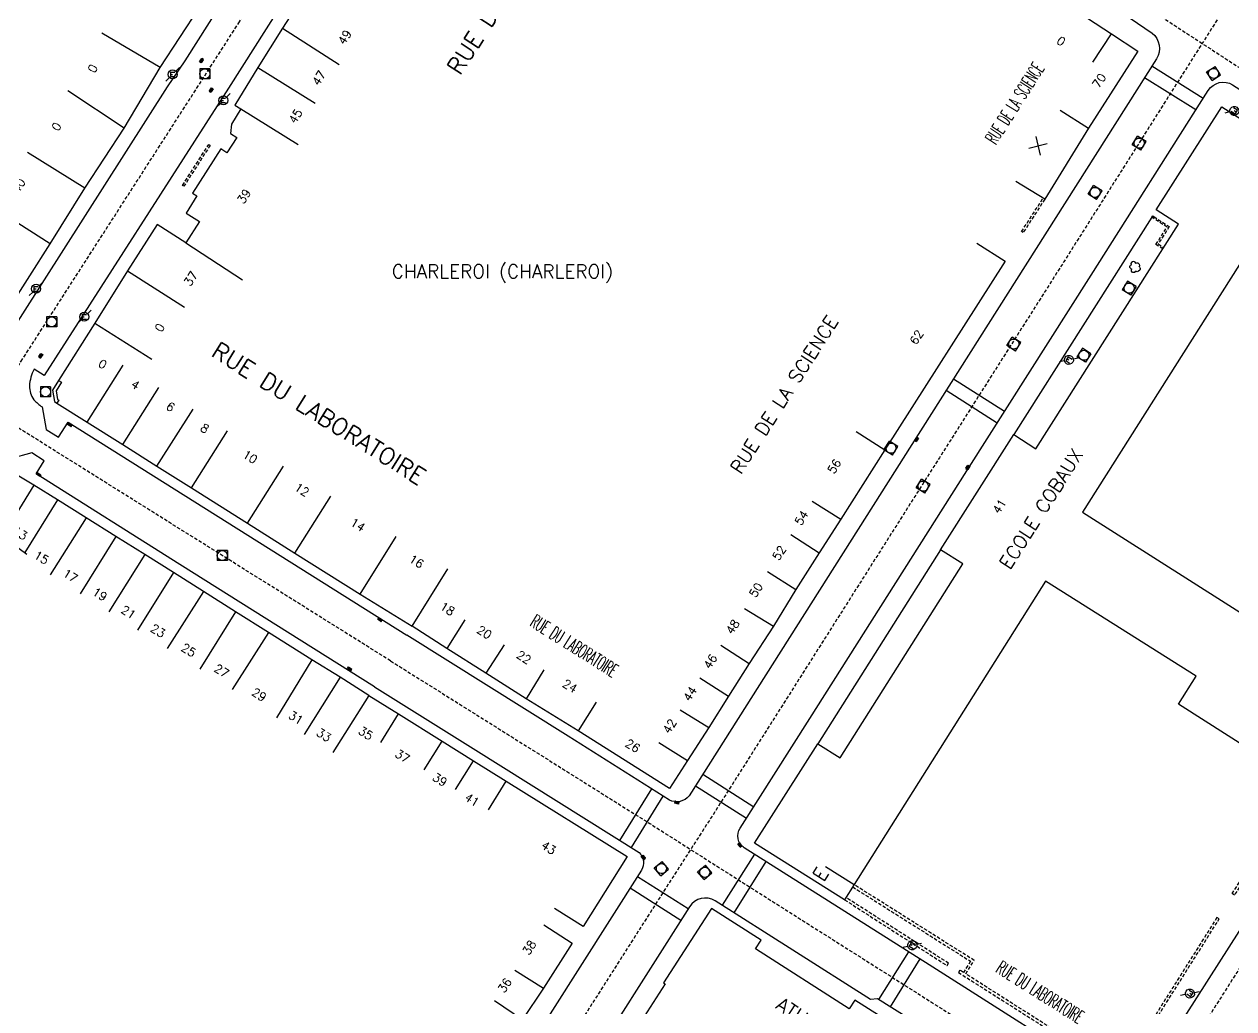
# Model space of a CAD drawing. Header units: millimetres. Extents: x 155000 to 156001, y 122000 to 123001.
# Drawn here: x 155497.6 to 155676.6, y 122378.2 to 122523.8 of the extents above; entities that cross this region are included whole.
import ezdxf
from ezdxf.enums import TextEntityAlignment as Align

# ---------------------------------------------------------------- set-up
doc = ezdxf.new("R2010")
doc.units = ezdxf.units.MM
doc.linetypes.add('DASHED', pattern=[0.75, 0.5, -0.25])
doc.layers.get('0').update_dxf_attribs({"linetype": 'CONTINUOUS'})
for name, color, linetype in [('W0001', 6, 'DASHED'), ('W0008', 7, 'CONTINUOUS'), ('W0100', 7, 'CONTINUOUS'), ('W0112', 1, 'DASHED'), ('W0300', 7, 'CONTINUOUS'), ('W0334', 7, 'CONTINUOUS'), ('W0400', 7, 'CONTINUOUS'), ('W0420', 7, 'CONTINUOUS'), ('W0471', 7, 'CONTINUOUS'), ('W0980', 7, 'CONTINUOUS'), ('W0984', 7, 'CONTINUOUS'), ('W0989', 7, 'CONTINUOUS'), ('W0991', 7, 'CONTINUOUS'), ('W1102', 7, 'CONTINUOUS')]:
    doc.layers.add(name, color=color, linetype=linetype)
doc.styles.get("Standard").update_dxf_attribs({"font": 'romans.shx', "width": 0.85})

# ---------------------------------------------------------------- blocks, each defined once
blk = doc.blocks.new('T471')
for p, q in [((-0.333334, 0.333334), (-0.333334, -0.333334)), ((-0.333334, 0.333334), (0.333334, 0.333334)), ((-0.333334, 0), (0, 0)), ((0.500001, 0.500001), (1.000002, 1.000002)), ((-0.500001, -0.500001), (-1.000002, -1.000002)), ((-0.333334, -0.333334), (0.333334, -0.333334))]:
    blk.add_line(p, q)
blk.add_ellipse((0, 0), major_axis=(0.471405, 0.471405), ratio=1, start_param=5.4977871438, end_param=11.780972451)
blk = doc.blocks.new('T420')
for p, q in [((0.75, 0.75), (-0.75, 0.75)), ((-0.75, 0.75), (-0.75, -0.75)), ((0.75, 0.75), (0.75, -0.75)), ((0.75, -0.75), (-0.75, -0.75))]:
    blk.add_line(p, q)
blk.add_ellipse((0, 0), major_axis=(-0.53, 0.53), ratio=1, start_param=3.926991, end_param=10.210176)
blk = doc.blocks.new('T300')
for p, q in [((-0.8, 0.51), (-0.86, 0.34)), ((-0.86, 0.34), (-0.86, 0.17)), ((-0.86, 0.17), (-0.74, 0.06)), ((-0.69, 0.63), (-0.8, 0.51)), ((-0.8, -0.06), (-0.74, 0.06)), ((-0.74, 0.06), (-0.69, 0.11)), ((-0.57, 0.69), (-0.69, 0.63)), ((-0.46, 0.69), (-0.57, 0.69)), ((-0.29, 0.63), (-0.46, 0.69)), ((-0.29, 0.63), (-0.17, 0.74)), ((-0.23, 0.57), (-0.29, 0.63)), ((-0.17, 0.74), (-0.06, 0.8)), ((-0.06, 0.8), (0.06, 0.8)), ((0.06, 0.8), (0.23, 0.74)), ((0.23, 0.74), (0.34, 0.63)), ((0.34, 0.63), (0.4, 0.51)), ((0.46, 0.46), (0.34, 0.46)), ((0.4, 0.51), (0.4, 0.46)), ((0.57, 0.4), (0.46, 0.46)), ((0.57, 0.4), (0.69, 0.29)), ((0.69, 0.29), (0.74, 0.17)), ((0.74, 0.06), (0.69, -0.17)), ((0.74, 0.17), (0.74, 0.06)), ((-0.8, -0.17), (-0.8, -0.06)), ((-0.8, -0.23), (-0.8, -0.17)), ((-0.74, -0.34), (-0.8, -0.23)), ((-0.69, -0.4), (-0.74, -0.34)), ((-0.51, -0.46), (-0.69, -0.4)), ((-0.4, -0.46), (-0.51, -0.46)), ((-0.4, -0.46), (-0.34, -0.46)), ((-0.34, -0.46), (-0.34, -0.4)), ((-0.34, -0.51), (-0.34, -0.46)), ((-0.29, -0.63), (-0.34, -0.51)), ((-0.17, -0.74), (-0.29, -0.63)), ((-0.06, -0.8), (-0.17, -0.74)), ((0.06, -0.8), (-0.06, -0.8)), ((0.17, -0.74), (0.06, -0.8)), ((0.23, -0.69), (0.17, -0.74)), ((0.29, -0.46), (0.23, -0.46)), ((0.29, -0.63), (0.23, -0.69)), ((0.46, -0.4), (0.29, -0.46)), ((0.34, -0.51), (0.29, -0.63)), ((0.34, -0.51), (0.34, -0.46)), ((0.57, -0.34), (0.46, -0.4)), ((0.63, -0.29), (0.57, -0.34)), ((0.69, -0.17), (0.63, -0.29))]:
    blk.add_line(p, q)
blk = doc.blocks.new('T400')
for p, q in [((-0.15, 0.3), (0.15, 0.3)), ((-0.15, -0.25), (-0.15, 0.3)), ((-0.15, 0.15), (0.15, 0.15)), ((-0.15, 0), (0.15, 0)), ((0.15, 0.3), (0.15, -0.25)), ((-0.15, -0.15), (0.15, -0.15)), ((-0.15, -0.25), (-0.15, -0.3)), ((-0.15, -0.3), (0.15, -0.3)), ((0.15, -0.3), (0.15, -0.25))]:
    blk.add_line(p, q)
blk = doc.blocks.new('t991o')
at = {"color": 0, "linetype": 'Continuous'}
for p, q in [((-1, 1), (1, -1)), ((-1, -1), (1, 1))]:
    blk.add_line(p, q, dxfattribs=at)

msp = doc.modelspace()

# ---------------------------------------------------------------- linework, layer by layer
at = {"layer": 'W0001', "flags": 128}
for points in [[(155839.14, 122783.95), (155818.44, 122751.49), (155809.5, 122737.4), (155780.01, 122691.09), (155749.93, 122643.95), (155743.21, 122633.36), (155715.08, 122588.94), (155684.67, 122540.96), (155669.02, 122516.36), (155651.47, 122488.65), (155633.07, 122459.69), (155610.63, 122424.32), (155599.82, 122407.28), (155592.53, 122395.96), (155558.45, 122342.52), (155525.95, 122291.26), (155518.19, 122279.34), (155496.47, 122245.48), (155488.97, 122233.57), (155469.98, 122204.01)], [(155861.55, 122674.49), (155847.43, 122652.38), (155831.72, 122627.8), (155815.89, 122602.95), (155806.93, 122588.75), (155789.98, 122562.15), (155769.22, 122529.57), (155753.21, 122504.04), (155731.32, 122469.11), (155719.41, 122449.94), (155703.15, 122424.37), (155686.11, 122397.69), (155665.52, 122365.37), (155658.18, 122353.84), (155642.74, 122329.63), (155626.52, 122304.2), (155608.27, 122275.59), (155591.6, 122249.36), (155583.68, 122236.91), (155554.12, 122191.83), (155539.03, 122168.25), (155526.06, 122148.02), (155506.07, 122116.8)], [(155608.8, 122562.31), (155617.53, 122556.03), (155639.43, 122541.96), (155663.39, 122526.57), (155682.14, 122514.36), (155700.7, 122502.34), (155732.81, 122481.41), (155761.18, 122462.94), (155785.31, 122447.71), (155807.34, 122433.52), (155829.64, 122419.09), (155863.15, 122397.49)], [(155551.84, 122429.63), (155590.22, 122405.56), (155602.03, 122398.06), (155625.27, 122383.34), (155662.09, 122359.99), (155676.42, 122350.9)]]:
    msp.add_lwpolyline(points, dxfattribs=at)
at = {"layer": 'W0001'}
for points in [[(155418.89, 122358.43), (155440.39, 122392.33), (155449.34, 122405.48), (155488.84, 122460.41), (155497.15, 122473.95), (155529.36, 122524.01), (155567.27, 122583.6), (155575.41, 122596.67), (155582.72, 122605.57), (155590.03, 122617.47), (155594.16, 122631.13), (155604.02, 122647.16), (155614.35, 122659.23), (155627.85, 122681.46), (155638.46, 122701.95)], [(155551.84, 122429.63), (155495.89, 122464.63), (155487.74, 122469.74), (155450.22, 122507.04)]]:
    msp.add_lwpolyline(points, dxfattribs=at)
at = {"layer": 'W0008', "flags": 128}
for points in [[(155494.18, 122475.96), (155518.83, 122514.55), (155521.41, 122518.43), (155561.76, 122581.92), (155563.29, 122580.97), (155564.63, 122583.08, 0.158), (155565.25, 122585.08, 0.2026), (155563.89, 122587.24), (155545.6, 122599.07, 0.0903), (155543.12, 122599.82, 0.185), (155539.98, 122598.69), (155536.82, 122595.98), (155512.99, 122570.66), (155514.14, 122569.51), (155508.52, 122563.56), (155507.35, 122564.74), (155468.98, 122523.99)], [(155607.1, 122559.58), (155572.47, 122581.72, 0.1306), (155570.56, 122582.52, 0.245), (155567.99, 122580.88), (155566.66, 122578.76), (155568.2, 122577.82), (155544.94, 122541.29), (155527.84, 122514.36), (155500.58, 122471.85), (155499.07, 122472.8, 0.0994), (155498.38, 122470.3, 0.1631), (155499.04, 122468.27, 0.0739), (155500.25, 122467.22), (155500.87, 122463.87), (155502.69, 122462.71), (155504.1, 122464.95), (155554.22, 122433.45)], [(155549.46, 122425.8), (155520.66, 122443.91), (155499.37, 122457.3), (155500.54, 122459.25), (155498.76, 122460.43), (155495.51, 122459.53, 0.072), (155493.13, 122460.2, 0.1634), (155491.09, 122459.8, 0.0887), (155490.04, 122458.66), (155491.39, 122457.65), (155469.41, 122426.84), (155453.41, 122404.44, 0.0889), (155451.61, 122404.28, 0.2217), (155449.56, 122401.92, 0.1988), (155449.55, 122399.93), (155467.82, 122363.43), (155477.25, 122344.48)]]:
    msp.add_lwpolyline(points, format="xyb", dxfattribs=at)
at = {"layer": 'W0008'}
for points in [[(155607.1, 122559.58), (155627.66, 122546.4), (155651.77, 122530.89), (155661.32, 122524.73), (155664.56, 122522.52, -0.374057), (155665.19, 122518.7), (155647.41, 122490.63), (155629.01, 122461.65), (155607.39, 122427.55), (155596.04, 122409.66, -0.338391), (155593.1, 122409.04), (155578.11, 122418.48), (155554.22, 122433.45)], [(155659.35, 122367.03), (155631.56, 122384.66), (155604.19, 122401.99, -0.43352), (155603.6, 122404.9), (155613.88, 122421.09), (155637.12, 122457.73), (155655.52, 122486.68), (155672.85, 122514.02, -0.413521), (155676.47, 122514.85), (155682.66, 122510.91), (155699.86, 122499.75), (155725.56, 122483.04), (155731.34, 122479.15, -0.420486), (155731.88, 122475.19), (155716.87, 122451.56), (155700.19, 122425.31), (155663.05, 122367.1), (155661.53, 122366.35), (155659.4, 122367)], [(155549.46, 122425.8), (155564.46, 122416.41), (155588.62, 122401.28, -0.338948), (155588.99, 122398.66), (155571.07, 122370.51), (155554.61, 122344.62), (155535.78, 122315.06), (155522.24, 122293.77, -0.395214), (155517.98, 122293.07), (155508.24, 122299.32), (155496.71, 122306.66, -0.135474), (155495.52, 122308.05), (155491.76, 122315.47), (155481.62, 122335.84), (155477.25, 122344.48)], [(155654.43, 122359.54), (155631.42, 122374.13), (155631.04, 122375.14), (155623.92, 122379.64), (155622.87, 122379.55), (155599.88, 122394.12, 0.411995), (155596.07, 122393.26), (155578.75, 122366), (155562.29, 122340.42), (155561.95, 122339.61), (155543.03, 122309.82), (155529.65, 122288.74, 0.384189), (155530.8, 122285.01), (155557.27, 122268.03), (155584.81, 122250.49, 0.413031), (155589.2, 122251.24), (155605.36, 122276.65)]]:
    msp.add_lwpolyline(points, format="xyb", dxfattribs=at)
at = {"layer": 'W0100'}
for points in [[(155605.27, 122556.62), (155609.41, 122554.09), (155626.25, 122543.11), (155633.77, 122538.27), (155638.94, 122535.04), (155644.02, 122531.76), (155649.02, 122528.64), (155658.55, 122522.38), (155662.44, 122519.84), (155655.13, 122508.43), (155648.66, 122497.92), (155644.4, 122500.54)], [(155648.76, 122441.43), (155620.44, 122396.53), (155619.03, 122394.29), (155605.72, 122402.68), (155615.08, 122417.38), (155618.37, 122415.29), (155636.55, 122443.98), (155633.25, 122446.07), (155644.08, 122463.1), (155647.35, 122461.02), (155668.48, 122494.25), (155665.14, 122496.38), (155674.85, 122511.6), (155728.88, 122477.17)], [(155681.91, 122495.28), (155654.23, 122451.65), (155681.2, 122434.54)], [(155638.6, 122491.45), (155642.81, 122488.76), (155624.98, 122460.87), (155618.47, 122450.59), (155615.28, 122445.63), (155611.84, 122440.19), (155608.5, 122434.75), (155604.89, 122429.24), (155601.84, 122424.42), (155598.94, 122419.77), (155595.8, 122414.89), (155593.14, 122410.76), (155579.61, 122419.29), (155571.89, 122424.04), (155565.95, 122427.81), (155560.14, 122431.47), (155555.02, 122434.75)], [(155687.11, 122411.36), (155668.44, 122423.23), (155671.07, 122427.37), (155648.76, 122441.43)], [(155548.6, 122424.53), (155553.03, 122421.78), (155559.47, 122417.75), (155564.12, 122414.83), (155568.96, 122411.84), (155586.85, 122400.67), (155580.34, 122390.32), (155576.11, 122392.98)], [(155624.05, 122377.22), (155620.54, 122379.44), (155619.73, 122378.17), (155605.86, 122387.02), (155606.67, 122388.3), (155599.33, 122392.98), (155592.24, 122381.98), (155592.47, 122381.85), (155584.93, 122370.13)], [(155574.5, 122390.56), (155578.71, 122387.87), (155574.45, 122381.19), (155571.38, 122376.6), (155568.46, 122372.05), (155564.69, 122366.17), (155559.26, 122357.66), (155556.09, 122352.48), (155552.62, 122347.04), (155548.49, 122340.72), (155544.99, 122335), (155543.28, 122332.36), (155538.16, 122324.5), (155533.22, 122316.7), (155519.8, 122295.4), (155510.64, 122301.45), (155506.67, 122303.91), (155502.85, 122306.31), (155498.63, 122308.98), (155496.64, 122310.3)]]:
    msp.add_lwpolyline(points, dxfattribs=at)
at = {"layer": 'W0100', "flags": 128}
for points in [[(155539.96, 122529.72), (155535.82, 122523.25), (155532.2, 122517.43), (155528.79, 122511.83), (155529.65, 122511.31), (155528.27, 122509.05), (155528.15, 122507.65), (155529.07, 122507.06), (155527.62, 122504.79), (155526.69, 122505.38), (155522.51, 122498.84), (155523.18, 122498.41), (155521.57, 122495.88), (155523.55, 122494.62), (155521.54, 122491.46), (155517.29, 122494.18), (155512.91, 122487.33), (155508.04, 122479.59), (155502.7, 122471.13), (155503.13, 122470.86), (155502.34, 122469.58), (155502.53, 122468.31), (155502.72, 122468.19), (155502.46, 122467.74), (155506.94, 122464.93), (155512.2, 122461.63), (155517.26, 122458.43), (155522.36, 122455.22), (155530.68, 122450), (155537.64, 122445.58), (155547.34, 122439.52), (155555.02, 122434.75)], [(155495.45, 122481.86), (155501.45, 122491.35), (155506.56, 122499.56), (155512.41, 122508.46), (155517.71, 122517.42), (155523.56, 122526.32)], [(155548.6, 122424.53), (155544.36, 122427.2), (155540.16, 122429.77), (155533.76, 122433.85), (155528.89, 122436.89), (155524.15, 122439.91), (155519.68, 122442.69), (155515.47, 122445.35), (155511.17, 122448.04), (155506.8, 122450.8), (155502.53, 122453.45), (155499.03, 122455.62), (155496.32, 122457.25), (155493.88, 122456.74), (155489.95, 122451.36), (155487.36, 122447.86), (155481.88, 122440.34), (155479.02, 122436.38), (155476.29, 122432.62), (155480.33, 122429.68)]]:
    msp.add_lwpolyline(points, dxfattribs=at)
at = {"layer": 'W0112'}
msp.add_lwpolyline([(155525.12, 122505.89), (155521.25, 122499.84), (155521.04, 122499.98), (155524.91, 122506.02)], close=True, dxfattribs=at)
for points in [[(155648.66, 122497.92), (155645.47, 122492.99), (155645.22, 122493.15), (155648.41, 122498.08)], [(155666.15, 122490.59), (155665.12, 122491.24), (155666.76, 122493.81), (155664.51, 122495.26), (155664.64, 122495.46), (155664.84, 122495.33), (155667.09, 122493.88), (155665.45, 122491.31), (155666.28, 122490.79)], [(155687.11, 122411.36), (155676.74, 122394.98), (155676.4, 122395.2), (155686.77, 122411.57)], [(155620.23, 122396.19), (155637.67, 122385.19), (155636.62, 122383.54), (155636.11, 122383.86), (155635.89, 122383.53), (155659.89, 122368.31), (155674.49, 122391.46), (155674.15, 122391.67), (155659.77, 122368.86), (155636.96, 122383.33), (155638.22, 122385.32), (155620.44, 122396.53)], [(155619.03, 122394.29), (155634.21, 122384.55), (155634.43, 122384.89), (155619.24, 122394.63)]]:
    msp.add_lwpolyline(points, dxfattribs=at)
at = {"layer": 'W0334'}
for points in [[(155672.09, 122512.82), (155664.5, 122517.61)], [(155671.02, 122511.14), (155663.43, 122515.91)], [(155664.51, 122495.26), (155644.08, 122463.1)], [(155642.7, 122466.51), (155635.16, 122471.33)], [(155641.63, 122464.82), (155634.09, 122469.65)], [(155633.25, 122446.07), (155615.08, 122417.38)], [(155598.07, 122412.85), (155605.6, 122408.05)], [(155596.99, 122411.16), (155604.51, 122406.34)], [(155585.77, 122403.06), (155590.5, 122410.68)], [(155587.47, 122402), (155592.2, 122409.61)], [(155605.69, 122401.05), (155600.92, 122393.47)], [(155607.39, 122399.97), (155602.64, 122392.37)], [(155595.86, 122392.93), (155588.38, 122397.7)], [(155594.78, 122391.23), (155587.29, 122395.99)], [(155628.48, 122386.61), (155624.06, 122379.55)], [(155630.18, 122385.54), (155625.77, 122378.47)]]:
    msp.add_lwpolyline(points, dxfattribs=at)
at = {"layer": 'W0334', "flags": 128}
msp.add_lwpolyline([(155502.7, 122471.13), (155501.8, 122469.66), (155502.07, 122468.03), (155502.46, 122467.74)], dxfattribs=at)
at = {"layer": 'W1102'}
for p, q in [((155517.71, 122517.42), (155509.1, 122522.51)), ((155535.82, 122523.25), (155544.24, 122517.86)), ((155655.8, 122518.2), (155658.55, 122522.38)), ((155532.2, 122517.43), (155540.69, 122512.15)), ((155512.41, 122508.46), (155504.04, 122513.95)), ((155529.65, 122511.31), (155538.14, 122506.03)), ((155650.92, 122511.12), (155655.13, 122508.43)), ((155506.56, 122499.56), (155498.07, 122504.84)), ((155501.45, 122491.35), (155493, 122496.69)), ((155521.54, 122491.46), (155529.92, 122486)), ((155512.91, 122487.33), (155521.34, 122481.94)), ((155508.04, 122479.59), (155516.5, 122474.26)), ((155506.94, 122464.93), (155512.26, 122473.39)), ((155512.2, 122461.63), (155517.51, 122470.1)), ((155517.26, 122458.43), (155522.6, 122466.88)), ((155522.36, 122455.22), (155527.69, 122463.69)), ((155620.76, 122463.57), (155624.98, 122460.87)), ((155530.68, 122450), (155536, 122458.46)), ((155499.03, 122455.62), (155494.37, 122448.09)), ((155537.64, 122445.58), (155543, 122454.02)), ((155502.53, 122453.45), (155497.68, 122445.65)), ((155614.25, 122453.26), (155618.47, 122450.59)), ((155489.95, 122451.36), (155497.99, 122445.42)), ((155506.8, 122450.8), (155501.46, 122442.34)), ((155511.17, 122448.04), (155505.87, 122439.56)), ((155547.34, 122439.52), (155552.64, 122448.01)), ((155611.08, 122448.33), (155615.28, 122445.63)), ((155515.47, 122445.35), (155510.14, 122436.89)), ((155555.02, 122434.75), (155560.3, 122443.24)), ((155519.68, 122442.69), (155514.39, 122434.2)), ((155607.62, 122442.87), (155611.84, 122440.19)), ((155524.15, 122439.91), (155518.78, 122431.47)), ((155528.89, 122436.89), (155523.59, 122428.41)), ((155604.23, 122437.37), (155608.5, 122434.75)), ((155562.81, 122435.7), (155560.14, 122431.47)), ((155533.76, 122433.85), (155528.38, 122425.42)), ((155568.63, 122432.03), (155565.95, 122427.81)), ((155600.71, 122431.97), (155604.89, 122429.24)), ((155540.16, 122429.77), (155534.95, 122421.23)), ((155544.36, 122427.2), (155539.05, 122418.73)), ((155574.51, 122428.3), (155571.89, 122424.04)), ((155597.62, 122427.1), (155601.84, 122424.42)), ((155548.6, 122424.53), (155543.28, 122416.07)), ((155582.28, 122423.52), (155579.61, 122419.29)), ((155550.37, 122417.54), (155553.03, 122421.78)), ((155594.7, 122422.41), (155598.94, 122419.77)), ((155556.83, 122413.51), (155559.47, 122417.75)), ((155591.56, 122417.54), (155595.8, 122414.89)), ((155561.46, 122410.6), (155564.12, 122414.83)), ((155566.33, 122407.59), (155568.96, 122411.84)), ((155570.24, 122383.88), (155574.45, 122381.19)), ((155567.23, 122379.38), (155571.38, 122376.6))]:
    msp.add_line(p, q, dxfattribs=at)
at = {"layer": 'W1102', "flags": 128}
msp.add_lwpolyline([(155616.21, 122399.2), (155620.44, 122396.53)], dxfattribs=at)

# ---------------------------------------------------------------- block references
at = {"layer": 'W0300', "rotation": 327.6579549628971}
msp.add_blockref('T300', (155662.06, 122487.8), dxfattribs=at)
at = {"layer": 'W0400'}
for p, rotation in [((155523.85, 122518.43), 145.2157114886086), ((155525.28, 122514.09), 326.3357683862241), ((155500.05, 122474.77), 326.9402968229829), ((155504.36, 122464.57), 57.94071663799603), ((155629.7, 122462.42), 327.558860910097), ((155637.26, 122458.25), 327.558860910097), ((155499.75, 122457.2), 238.0590900416481), ((155550.28, 122435.72), 57.5800306455601), ((155545.78, 122428.46), 57.34097590645344), ((155594.19, 122408.67), 252.852825180203), ((155603.53, 122402.4), 35.86903792832501), ((155589.24, 122400.57), 41.80356953219205)]:
    msp.add_blockref('T400', p, dxfattribs=dict(at, rotation=rotation))
at = {"layer": 'W0420'}
for p in [(155524.33, 122516.48), (155501.67, 122479.79), (155500.76, 122469.45), (155526.93, 122445.22)]:
    msp.add_blockref('T420', p, dxfattribs=at)
for p, rotation in [((155673.65, 122516.55), 212.96278454276), ((155662.64, 122506.22), 237.446200327764), ((155656.11, 122498.93), 237.446200327764), ((155661.15, 122484.78), 327.6579549628971), ((155644.09, 122476.51), 237.5693795039), ((155654.46, 122474.84), 327.6579549628971), ((155625.9, 122461.1), 237.583287471871), ((155630.66, 122455.48), 237.5693795039), ((155591.93, 122398.91), 220.208200530497), ((155598.34, 122398.35), 220.208200530497)]:
    msp.add_blockref('T420', p, dxfattribs=dict(at, rotation=rotation))
at = {"layer": 'W0471'}
for p in [(155519.57, 122516.4), (155527.09, 122512.56), (155499.36, 122484.68), (155506.5, 122480.54)]:
    msp.add_blockref('T471', p, dxfattribs=at)
for p, rotation in [((155676.72, 122510.99), 147.493319230101), ((155652.24, 122474.16), 327.6579549628971), ((155629.06, 122387.55), 327.756143336226), ((155670.15, 122380.41), 147.557405451186)]:
    msp.add_blockref('T471', p, dxfattribs=dict(at, rotation=rotation))
at = {"layer": 'W0991', "rotation": 328.3733082861572}
msp.add_blockref('t991o', (155647.66, 122505.83), dxfattribs=at)

# ---------------------------------------------------------------- texts
at = {"layer": 'W0980'}
msp.add_text('CHARLEROI (CHARLEROI)', height=2, dxfattribs=at).set_placement((155568.39, 122487.11), align=Align.MIDDLE)
at = {"layer": 'W0984'}
for s, rotation, p in [('ECOLE COBAUX', 57.6231, (155648.14, 122452.16)), ('E', 57.7561, (155615.5, 122398.08)), ('ATHENEE ROYAL VAUBAN', 327.2085, (155623.03, 122370.25))]:
    msp.add_text(s, height=2, rotation=rotation, dxfattribs=at).set_placement(p, align=Align.MIDDLE)
at = {"layer": 'W0989'}
for s, height, rotation, p in [('RUE DE LA REGENCE', 2.5, 57.4009, (155570.51, 122531.53)), ('RUE DE LA SCIENCE', 2, 57.474, (155610.11, 122469.04)), ('RUE DU LABORATOIRE', 2.5, 327.9726, (155541.23, 122466.24))]:
    msp.add_text(s, height=height, rotation=rotation, dxfattribs=at).set_placement(p, align=Align.MIDDLE)
at = {"layer": 'W0989', "width": 0.5}
for s, rotation, p in [('RUE DE LA SCIENCE', 57.474, (155644.2, 122512.13)), ('RUE DU LABORATOIRE', 327.7238, (155579.03, 122431.86)), ('RUE DU LABORATOIRE', 327.7238, (155647.99, 122380.62))]:
    msp.add_text(s, height=2, rotation=rotation, dxfattribs=at).set_placement(p, align=Align.MIDDLE)
at = {"layer": 'W0991'}
for s, rotation, p in [('49', 57.3751, (155545.05, 122521.9)), ('0', 326.6892, (155651.08, 122521.3)), ('0', 59.3803, (155507.74, 122517.27)), ('47', 58.1378, (155541.23, 122515.86)), ('70', 56.9467, (155656.72, 122515.46)), ('45', 58.6852, (155537.76, 122510.21)), ('0', 56.7369, (155502.38, 122508.67)), ('40', 58.1006, (155496.79, 122499.94)), ('39', 56.8974, (155530.16, 122498.36)), ('37', 57.4334, (155522.26, 122486.18)), ('0', 57.789, (155517.66, 122478.93)), ('62', 57.3948, (155629.68, 122477.51)), ('0', 327.8344, (155509.22, 122473.53)), ('4', 327.9143, (155514.08, 122470.48)), ('6', 327.7218, (155519.27, 122467.22)), ('8', 327.8146, (155524.34, 122464.02)), ('10', 327.8642, (155531.04, 122459.81)), ('56', 57.6983, (155617.51, 122458.41)), ('12', 327.5975, (155538.72, 122454.96)), ('41', 57.6147, (155641.95, 122452.5)), ('14', 328.027, (155546.99, 122449.76)), ('54', 57.2399, (155612.66, 122450.79)), ('13', 328.2368, (155497, 122448.51)), ('15', 328.101, (155500.17, 122444.91)), ('16', 328.1341, (155555.67, 122444.35)), ('52', 57.6297, (155609.35, 122445.6)), ('17', 327.7589, (155504.45, 122442.23)), ('19', 327.9878, (155508.81, 122439.49)), ('50', 58.421, (155605.92, 122440.12)), ('18', 327.3976, (155560.25, 122437.34)), ('21', 327.7552, (155513.04, 122436.83)), ('23', 328.0857, (155517.42, 122434.09)), ('20', 327.7309, (155565.72, 122433.86)), ('48', 56.84, (155602.47, 122434.67)), ('25', 327.5237, (155521.96, 122431.23)), ('22', 327.5788, (155571.57, 122430.16)), ('27', 328, (155526.82, 122428.16)), ('46', 57.5951, (155599.16, 122429.54)), ('29', 327.4408, (155532.38, 122424.64)), ('24', 328.4159, (155578.39, 122425.91)), ('44', 58.0759, (155596.16, 122424.76)), ('31', 328.6054, (155537.83, 122421.23)), ('42', 57.2327, (155593.13, 122419.97)), ('33', 327.8674, (155541.96, 122418.67)), ('35', 328.0655, (155548.16, 122418.92)), ('37', 328.0265, (155553.6, 122415.53)), ('26', 327.2327, (155587.68, 122417.07)), ('39', 327.8167, (155559.14, 122412.05)), ('41', 328.2747, (155563.89, 122409.09)), ('43', 327.8612, (155575.24, 122401.99)), ('38', 57.4599, (155572.37, 122387.22)), ('36', 56.2227, (155568.73, 122381.63))]:
    msp.add_text(s, height=1.25, rotation=rotation, dxfattribs=at).set_placement(p, align=Align.MIDDLE)

doc.saveas('drawing.dxf')
